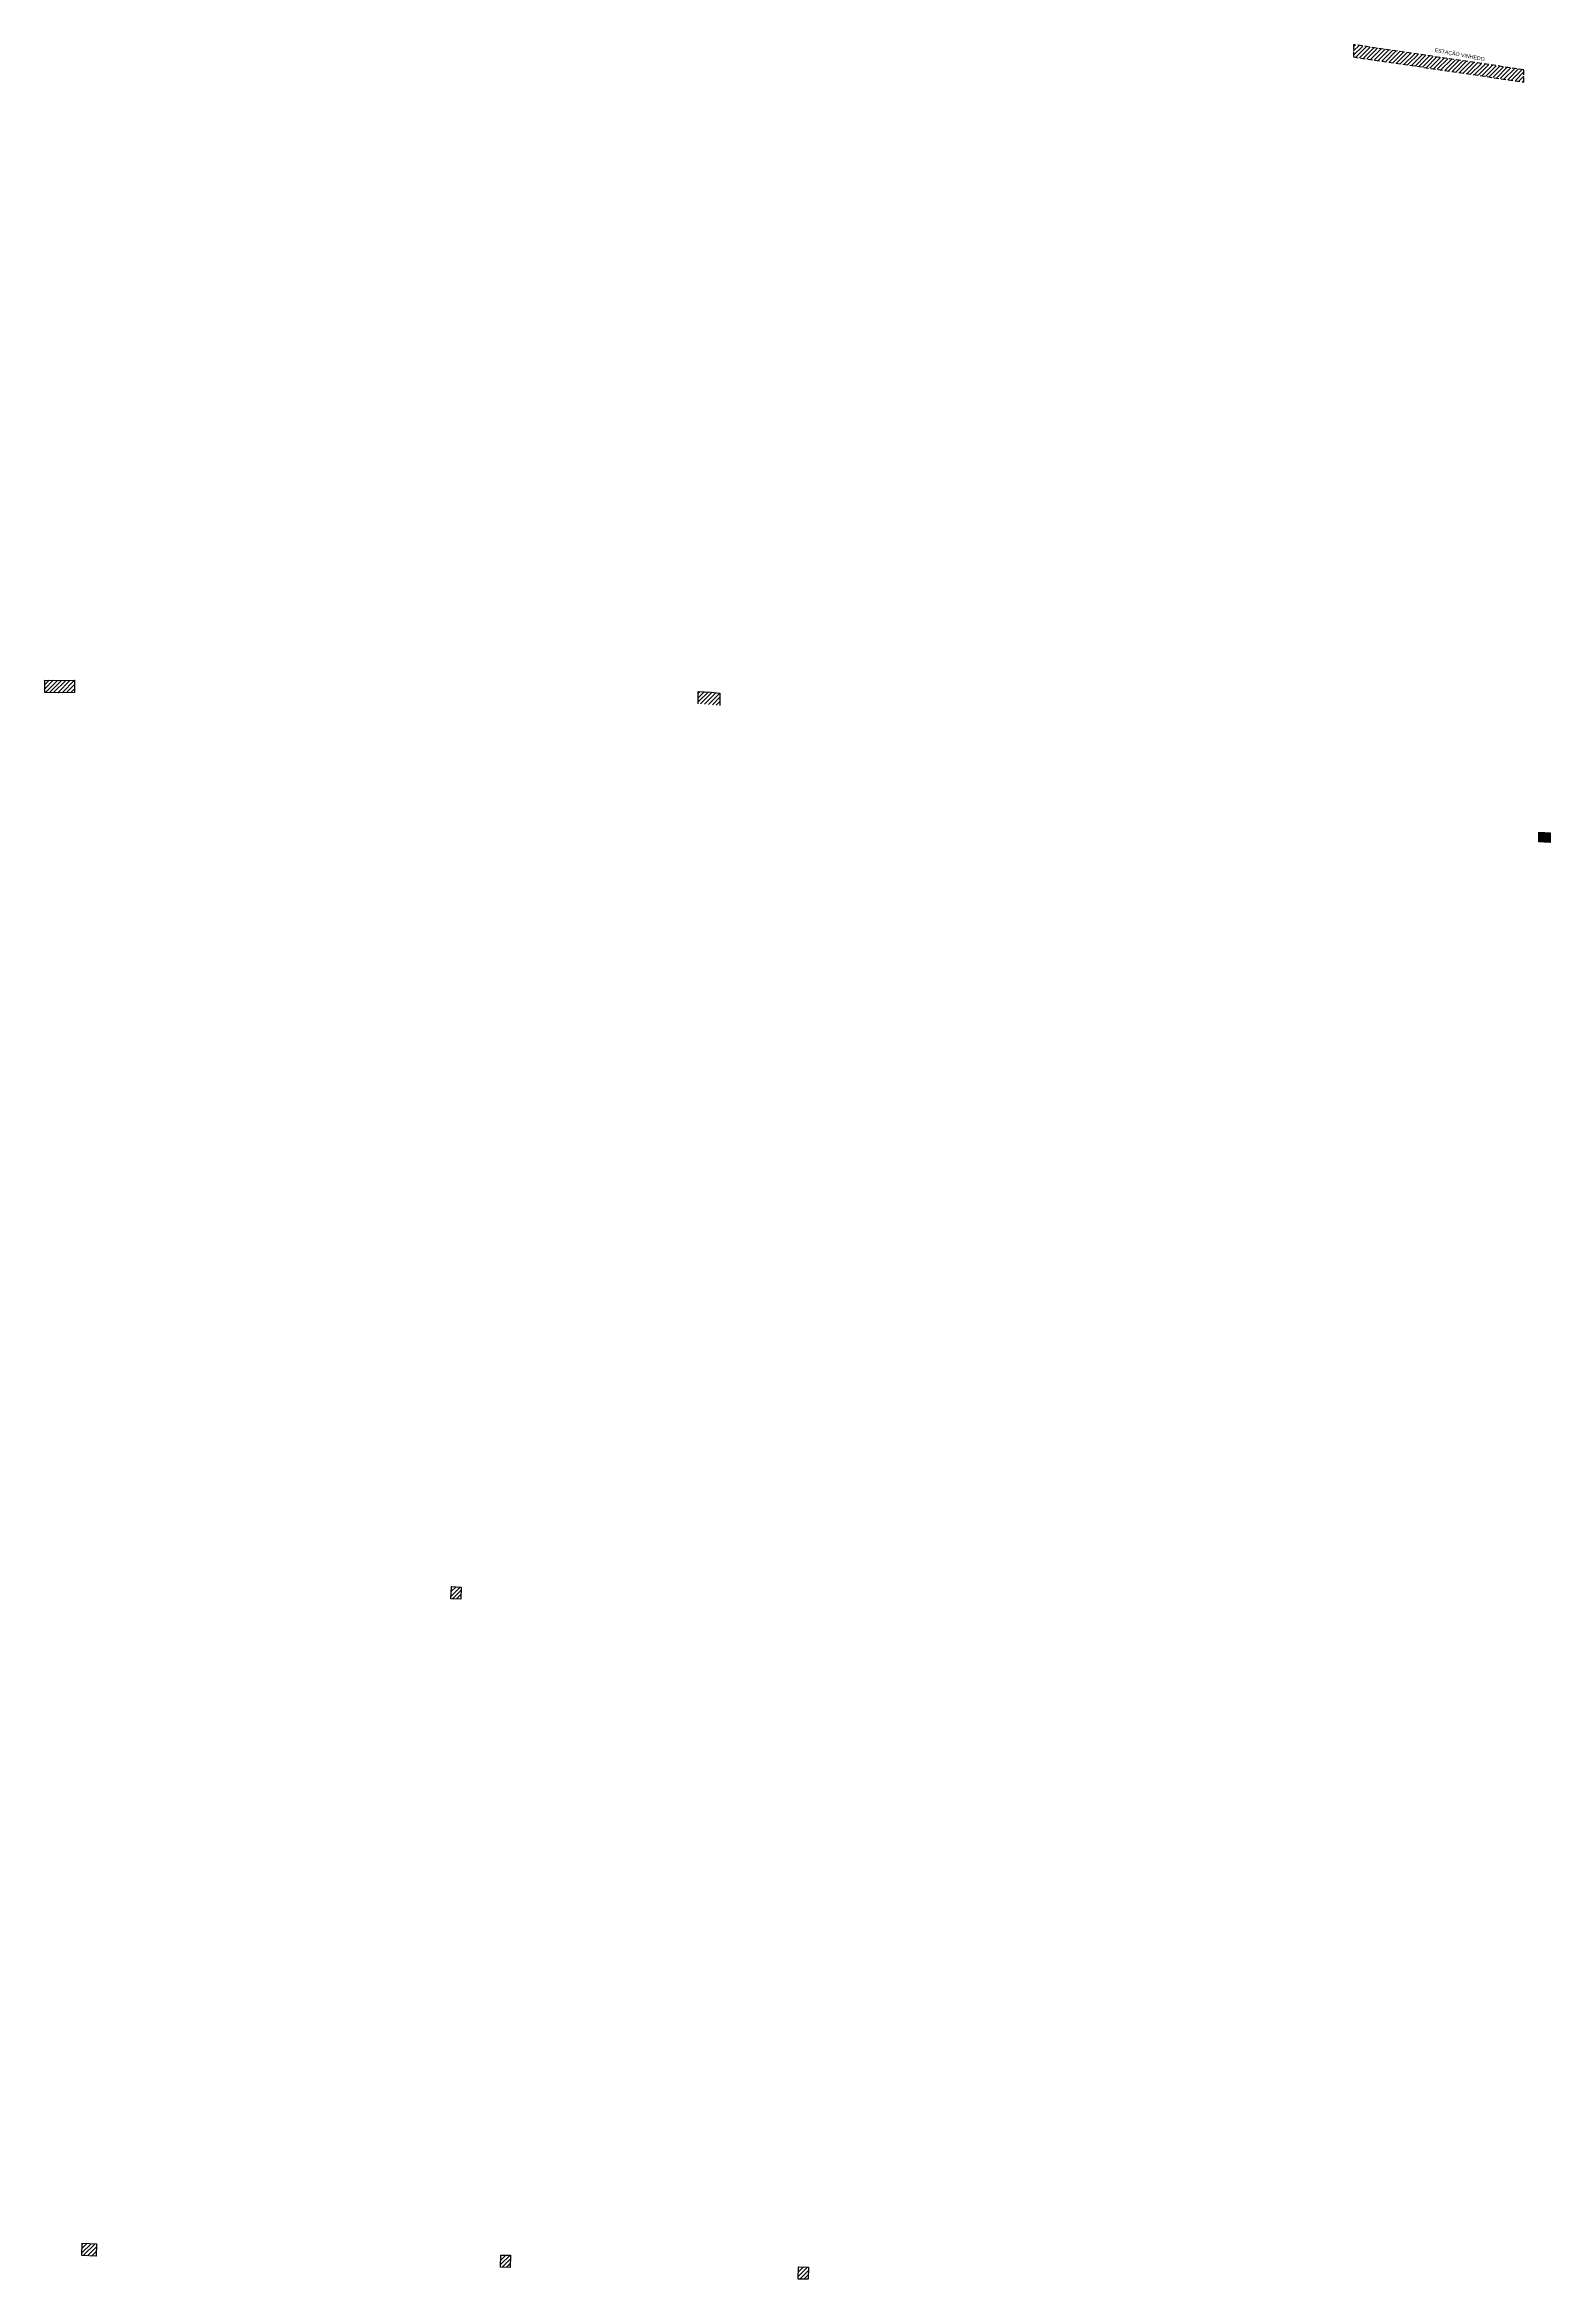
# Model space of a CAD drawing. Header units: metres. Extents: x 292417 to 341299, y 7367076 to 7467977.
# Drawn here: x 337817 to 339408, y 7367843 to 7370204 of the extents above; entities that cross this region are included whole.
import ezdxf

# ---------------------------------------------------------------- set-up
doc = ezdxf.new("R2010")
doc.units = ezdxf.units.M
doc.header["$LTSCALE"] = 10
doc.linetypes.add('DASHED', pattern=[0.75, 0.5, -0.25])
for name, color, linetype in [('U-VT-OAE', 130, 'Continuous'), ('U-VT-PASSAGEM-INFERIOR', 10, 'Continuous'), ('U-VT-PLATAFORMA PROJETADA', 3, 'DASHED')]:
    doc.layers.add(name, color=color, linetype=linetype)
doc.styles.add('DIM', font='arial.ttf', dxfattribs={"width": 0.8, "height": 1.5})
pattern_1 = [(45, (0, 0), (-2.245064030267288, 2.245064030267288), [])]

msp = doc.modelspace()

# ---------------------------------------------------------------- hatches: boundary and pattern name
at = {"layer": 'U-VT-OAE'}
h = msp.add_hatch(dxfattribs=at)
h.set_pattern_fill('ANSI31', color=4)
h.set_pattern_definition([(45, (0.327621428121347, 12.99587104469538), (-2.245064030267288, 2.245064030267288), [])])
h.paths.add_polyline_path([(337848.8349895276, 7369519.276761488), (337831.9067507363, 7369519.037889453), (337817.3298563561, 7369519.405367934), (337817.3298563561, 7369532.401238979), (337831.9826225965, 7369532.040107017), (337848.8349895276, 7369532.272632534)])
h = msp.add_hatch(dxfattribs=at)
h.set_pattern_fill('ANSI31', color=4)
h.set_pattern_definition(pattern_1)
h.paths.add_polyline_path([(338530.5878679744, 7369505.53701105), (338519.9315984224, 7369506.664897723), (338507.5877324263, 7369507.45111812), (338507.5877324263, 7369520.477460789), (338521.0294025057, 7369519.621317731), (338530.5878679744, 7369518.609625434)])
h = msp.add_hatch(dxfattribs=at)
h.set_pattern_fill('ANSI31', color=4)
h.set_pattern_definition([(45, (389.9958051564754, 694.098428754136), (-2.245064030267288, 2.245064030267288), [])])
h.paths.add_polyline_path([(338246.9493840502, 7368574.668509353), (338257.2398398725, 7368573.990183871), (338256.878033416, 7368561.21153813), (338246.387091389, 7368561.680675548)])
h = msp.add_hatch(dxfattribs=at)
h.set_pattern_fill('ANSI31', color=4)
h.set_pattern_definition(pattern_1)
h.paths.add_polyline_path([(337856.9535788937, 7367880.570080599), (337872.1937513062, 7367879.910275644), (337871.6314586451, 7367866.922441838), (337856.3912862326, 7367867.582246793)])
h = msp.add_hatch(dxfattribs=at)
h.set_pattern_fill('ANSI31', color=4)
h.set_pattern_definition([(45, (442.3496653933544, -12.38105675391853), (-2.245064030267288, 2.245064030267288), [])])
h.paths.add_polyline_path([(338299.303244287, 7367868.189023845), (338309.4784301441, 7367868.14511124), (338308.916137483, 7367855.157277435), (338298.7409516259, 7367855.20119004)])
h = msp.add_hatch(dxfattribs=at)
h.set_pattern_fill('ANSI31', color=4)
h.set_pattern_definition([(45, (756.725696402078, -24.77641007862985), (-2.245064030267288, 2.245064030267288), [])])
h.paths.add_polyline_path([(338613.6792752958, 7367855.79367052), (338624.1389381314, 7367855.37046141), (338623.934208451, 7367842.510583019), (338613.1169826346, 7367842.805836715)])
at = {"layer": 'U-VT-PASSAGEM-INFERIOR'}
h = msp.add_hatch(dxfattribs=at)
h.set_pattern_fill('ANSI31', color=10, scale=0.25, angle=179)
h.set_pattern_definition([(224, (-4.025512254273053, -0.335942848585546), (0.551385081551829, -0.5709759665188043), [])])
h.paths.add_polyline_path([(339395.7225687995, 7369371.556765071), (339407.7231490914, 7369370.894053731), (339407.7231490914, 7369360.894053731), (339395.7225687995, 7369361.556765071)])
at = {"layer": 'U-VT-PLATAFORMA PROJETADA'}
h = msp.add_hatch(dxfattribs=at)
h.set_pattern_fill('ANSI31', color=256)
h.set_pattern_definition(pattern_1)
h.paths.add_polyline_path([(339379.9150527874, 7370177.333688663), (339199.977280234, 7370203.845130238), (339199.977280234, 7370190.845130237), (339379.9150527874, 7370164.333688663)])

# ---------------------------------------------------------------- linework, layer by layer
at = {"layer": 'U-VT-OAE', "color": 4}
for p, q in [((338507.5877324263, 7369507.45111812), (338507.5877324263, 7369520.477460789)), ((338507.5877324263, 7369520.477460789), (338521.0294025057, 7369519.621317731)), ((338521.0294025057, 7369519.621317731), (338530.5878679744, 7369518.609625434)), ((338530.5878679744, 7369518.609625434), (338530.5878679744, 7369505.537011049))]:
    msp.add_line(p, q, dxfattribs=at)
for points in [[(337848.8349895276, 7369519.276761488), (337831.9067507363, 7369519.037889453), (337817.3298563561, 7369519.405367934), (337817.3298563561, 7369532.401238979), (337831.9826225965, 7369532.040107017), (337848.8349895276, 7369532.272632534)], [(338246.9493840502, 7368574.668509353), (338257.2398398725, 7368573.990183871), (338256.878033416, 7368561.21153813), (338246.387091389, 7368561.680675548)], [(337856.9535788937, 7367880.570080599), (337872.1937513062, 7367879.910275644), (337871.6314586451, 7367866.922441838), (337856.3912862326, 7367867.582246793)], [(338299.303244287, 7367868.189023845), (338309.4784301441, 7367868.14511124), (338308.916137483, 7367855.157277435), (338298.7409516259, 7367855.20119004)], [(338613.6792752958, 7367855.79367052), (338624.1389381314, 7367855.37046141), (338623.934208451, 7367842.510583019), (338613.1169826346, 7367842.805836715)]]:
    msp.add_lwpolyline(points, close=True, dxfattribs=at)
at = {"layer": 'U-VT-PASSAGEM-INFERIOR', "color": 2}
msp.add_lwpolyline([(339395.7225687995, 7369371.556765071), (339407.7231490914, 7369370.894053731), (339407.7231490914, 7369360.894053731), (339395.7225687995, 7369361.556765071)], close=True, dxfattribs=at)
at = {"layer": 'U-VT-PLATAFORMA PROJETADA'}
msp.add_lwpolyline([(339379.9150527874, 7370177.333688663), (339199.977280234, 7370203.845130238), (339199.977280234, 7370190.845130237), (339379.9150527874, 7370164.333688663)], close=True, dxfattribs=at)

# ---------------------------------------------------------------- texts
at = {"layer": 'U-VT-PLATAFORMA PROJETADA', "style": 'DIM', "width": 0.8}
msp.add_text('ESTAÇÃO VINHEDO', height=4, rotation=349.4675333373853, dxfattribs=at).set_placement((339285.3305674953, 7370196.322378835))

doc.saveas('drawing.dxf')
